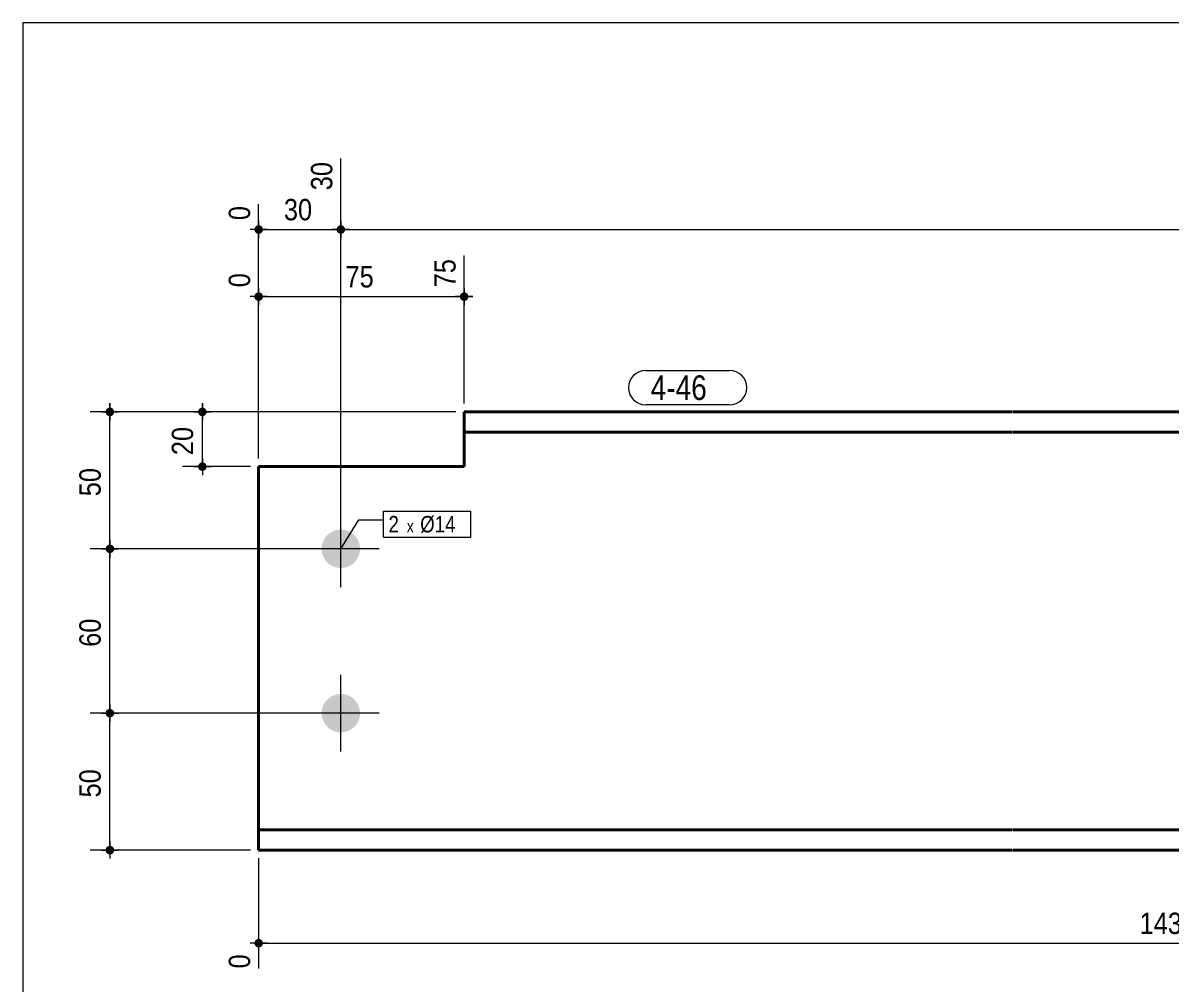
# Model space of a CAD drawing. Header units: millimetres. Extents: x 2 to 287, y 5 to 195.
# Drawn here: x 5 to 144.7, y 78 to 195 of the extents above; entities that cross this region are included whole.
import ezdxf

# ---------------------------------------------------------------- set-up
doc = ezdxf.new("R2010")
doc.units = ezdxf.units.MM
for name, color, linetype, lineweight in [('Boulon', 7, 'Continuous', 0), ('Cotation', 7, 'Continuous', 0), ('Désignation boulon', 3, 'Continuous', 0), ('Feuille dessin', 5, 'Continuous', 0), ('Piece', 2, 'Continuous', 0), ('Repère pièce', 3, 'Continuous', 0)]:
    doc.layers.add(name, color=color, linetype=linetype, lineweight=lineweight)
doc.styles.add('ARIAL', font='ARIAL.TTF')
doc.styles.add('COMIC_SANS_MS', font='COMIC.TTF')

# ---------------------------------------------------------------- blocks, each defined once
blk = doc.blocks.new('*A1')
at = {"layer": 'Boulon'}
for points in [[(46.01, 130.94), (46.01, 130.88), (46.01, 130.83), (46, 130.77), (46, 130.71), (45.99, 130.66), (45.98, 130.6), (45.97, 130.54), (45.96, 130.49), (45.94, 130.43), (45.93, 130.38), (45.91, 130.32), (45.9, 130.27), (45.88, 130.21), (45.86, 130.16), (45.84, 130.11), (45.81, 130.05), (45.79, 130), (45.76, 129.95), (45.74, 129.9), (45.71, 129.85), (45.68, 129.8), (45.65, 129.75), (45.62, 129.7), (45.59, 129.66), (45.55, 129.61), (45.52, 129.56), (45.48, 129.52), (45.45, 129.47), (45.41, 129.43), (45.37, 129.39), (45.33, 129.35), (45.29, 129.31), (45.25, 129.27), (45.2, 129.23), (45.16, 129.19), (45.12, 129.16), (45.07, 129.12), (45.02, 129.09), (44.98, 129.06), (44.93, 129.03), (44.88, 129), (44.83, 128.97), (44.78, 128.94), (44.73, 128.91), (44.68, 128.89), (44.63, 128.87), (44.57, 128.84), (44.52, 128.82), (44.47, 128.8), (44.41, 128.78), (44.36, 128.77), (44.3, 128.75), (44.25, 128.74), (44.19, 128.72), (44.14, 128.71), (44.08, 128.7), (44.02, 128.69), (43.97, 128.68), (43.91, 128.68), (43.85, 128.67), (43.79, 128.67), (43.74, 128.67), (43.68, 128.67), (43.62, 128.67), (43.57, 128.67), (43.51, 128.67), (43.45, 128.68), (43.39, 128.68), (43.34, 128.69), (43.28, 128.7), (43.22, 128.71), (43.17, 128.72), (43.11, 128.74), (43.06, 128.75), (43, 128.77), (42.95, 128.78), (42.89, 128.8), (42.84, 128.82), (42.79, 128.84), (42.73, 128.87), (42.68, 128.89), (42.63, 128.91), (42.58, 128.94), (42.53, 128.97), (42.48, 129), (42.43, 129.03), (42.38, 129.06), (42.34, 129.09), (42.29, 129.12), (42.24, 129.16), (42.2, 129.19), (42.16, 129.23), (42.11, 129.27), (42.07, 129.31), (42.03, 129.35), (41.99, 129.39), (41.95, 129.43), (41.91, 129.47), (41.88, 129.52), (41.84, 129.56), (41.81, 129.61), (41.77, 129.66), (41.74, 129.7), (41.71, 129.75), (41.68, 129.8), (41.65, 129.85), (41.62, 129.9), (41.6, 129.95), (41.57, 130), (41.55, 130.05), (41.52, 130.11), (41.5, 130.16), (41.48, 130.21), (41.46, 130.27), (41.45, 130.32), (41.43, 130.38), (41.42, 130.43), (41.4, 130.49), (41.39, 130.54), (41.38, 130.6), (41.37, 130.66), (41.36, 130.71), (41.36, 130.77), (41.35, 130.83), (41.35, 130.88), (41.35, 130.94), (41.35, 131), (41.35, 131.06), (41.35, 131.11), (41.35, 131.17), (41.36, 131.23), (41.36, 131.28), (41.37, 131.34), (41.38, 131.4), (41.39, 131.45), (41.4, 131.51), (41.42, 131.57), (41.43, 131.62), (41.45, 131.68), (41.46, 131.73), (41.48, 131.78), (41.5, 131.84), (41.52, 131.89), (41.55, 131.94), (41.57, 132), (41.6, 132.05), (41.62, 132.1), (41.65, 132.15), (41.68, 132.2), (41.71, 132.25), (41.74, 132.29), (41.77, 132.34), (41.81, 132.39), (41.84, 132.43), (41.88, 132.48), (41.91, 132.52), (41.95, 132.57), (41.99, 132.61), (42.03, 132.65), (42.07, 132.69), (42.11, 132.73), (42.16, 132.77), (42.2, 132.8), (42.24, 132.84), (42.29, 132.87), (42.34, 132.91), (42.38, 132.94), (42.43, 132.97), (42.48, 133), (42.53, 133.03), (42.58, 133.06), (42.63, 133.08), (42.68, 133.11), (42.73, 133.13), (42.79, 133.15), (42.84, 133.18), (42.89, 133.2), (42.95, 133.21), (43, 133.23), (43.06, 133.25), (43.11, 133.26), (43.17, 133.28), (43.22, 133.29), (43.28, 133.3), (43.34, 133.31), (43.39, 133.31), (43.45, 133.32), (43.51, 133.33), (43.57, 133.33), (43.62, 133.33), (43.68, 133.33), (43.74, 133.33), (43.79, 133.33), (43.85, 133.33), (43.91, 133.32), (43.97, 133.31), (44.02, 133.31), (44.08, 133.3), (44.14, 133.29), (44.19, 133.28), (44.25, 133.26), (44.3, 133.25), (44.36, 133.23), (44.41, 133.21), (44.47, 133.2), (44.52, 133.18), (44.57, 133.15), (44.63, 133.13), (44.68, 133.11), (44.73, 133.08), (44.78, 133.06), (44.83, 133.03), (44.88, 133), (44.93, 132.97), (44.98, 132.94), (45.02, 132.91), (45.07, 132.87), (45.12, 132.84), (45.16, 132.8), (45.2, 132.77), (45.25, 132.73), (45.29, 132.69), (45.33, 132.65), (45.37, 132.61), (45.41, 132.57), (45.45, 132.52), (45.48, 132.48), (45.52, 132.43), (45.55, 132.39), (45.59, 132.34), (45.62, 132.29), (45.65, 132.25), (45.68, 132.2), (45.71, 132.15), (45.74, 132.1), (45.76, 132.05), (45.79, 132), (45.81, 131.94), (45.84, 131.89), (45.86, 131.84), (45.88, 131.78), (45.9, 131.73), (45.91, 131.68), (45.93, 131.62), (45.94, 131.57), (45.96, 131.51), (45.97, 131.45), (45.98, 131.4), (45.99, 131.34), (46, 131.28), (46, 131.23), (46.01, 131.17), (46.01, 131.11), (46.01, 131.06), (46.01, 131)], [(46.01, 110.94), (46.01, 110.88), (46.01, 110.83), (46, 110.77), (46, 110.71), (45.99, 110.66), (45.98, 110.6), (45.97, 110.54), (45.96, 110.49), (45.94, 110.43), (45.93, 110.38), (45.91, 110.32), (45.9, 110.27), (45.88, 110.21), (45.86, 110.16), (45.84, 110.11), (45.81, 110.05), (45.79, 110), (45.76, 109.95), (45.74, 109.9), (45.71, 109.85), (45.68, 109.8), (45.65, 109.75), (45.62, 109.7), (45.59, 109.66), (45.55, 109.61), (45.52, 109.56), (45.48, 109.52), (45.45, 109.47), (45.41, 109.43), (45.37, 109.39), (45.33, 109.35), (45.29, 109.31), (45.25, 109.27), (45.2, 109.23), (45.16, 109.19), (45.12, 109.16), (45.07, 109.12), (45.02, 109.09), (44.98, 109.06), (44.93, 109.03), (44.88, 109), (44.83, 108.97), (44.78, 108.94), (44.73, 108.91), (44.68, 108.89), (44.63, 108.87), (44.57, 108.84), (44.52, 108.82), (44.47, 108.8), (44.41, 108.78), (44.36, 108.77), (44.3, 108.75), (44.25, 108.74), (44.19, 108.72), (44.14, 108.71), (44.08, 108.7), (44.02, 108.69), (43.97, 108.68), (43.91, 108.68), (43.85, 108.67), (43.79, 108.67), (43.74, 108.67), (43.68, 108.67), (43.62, 108.67), (43.57, 108.67), (43.51, 108.67), (43.45, 108.68), (43.39, 108.68), (43.34, 108.69), (43.28, 108.7), (43.22, 108.71), (43.17, 108.72), (43.11, 108.74), (43.06, 108.75), (43, 108.77), (42.95, 108.78), (42.89, 108.8), (42.84, 108.82), (42.79, 108.84), (42.73, 108.87), (42.68, 108.89), (42.63, 108.91), (42.58, 108.94), (42.53, 108.97), (42.48, 109), (42.43, 109.03), (42.38, 109.06), (42.34, 109.09), (42.29, 109.12), (42.24, 109.16), (42.2, 109.19), (42.16, 109.23), (42.11, 109.27), (42.07, 109.31), (42.03, 109.35), (41.99, 109.39), (41.95, 109.43), (41.91, 109.47), (41.88, 109.52), (41.84, 109.56), (41.81, 109.61), (41.77, 109.66), (41.74, 109.7), (41.71, 109.75), (41.68, 109.8), (41.65, 109.85), (41.62, 109.9), (41.6, 109.95), (41.57, 110), (41.55, 110.05), (41.52, 110.11), (41.5, 110.16), (41.48, 110.21), (41.46, 110.27), (41.45, 110.32), (41.43, 110.38), (41.42, 110.43), (41.4, 110.49), (41.39, 110.54), (41.38, 110.6), (41.37, 110.66), (41.36, 110.71), (41.36, 110.77), (41.35, 110.83), (41.35, 110.88), (41.35, 110.94), (41.35, 111), (41.35, 111.06), (41.35, 111.11), (41.35, 111.17), (41.36, 111.23), (41.36, 111.28), (41.37, 111.34), (41.38, 111.4), (41.39, 111.45), (41.4, 111.51), (41.42, 111.57), (41.43, 111.62), (41.45, 111.68), (41.46, 111.73), (41.48, 111.78), (41.5, 111.84), (41.52, 111.89), (41.55, 111.94), (41.57, 112), (41.6, 112.05), (41.62, 112.1), (41.65, 112.15), (41.68, 112.2), (41.71, 112.25), (41.74, 112.29), (41.77, 112.34), (41.81, 112.39), (41.84, 112.43), (41.88, 112.48), (41.91, 112.52), (41.95, 112.57), (41.99, 112.61), (42.03, 112.65), (42.07, 112.69), (42.11, 112.73), (42.16, 112.77), (42.2, 112.8), (42.24, 112.84), (42.29, 112.87), (42.34, 112.91), (42.38, 112.94), (42.43, 112.97), (42.48, 113), (42.53, 113.03), (42.58, 113.06), (42.63, 113.08), (42.68, 113.11), (42.73, 113.13), (42.79, 113.15), (42.84, 113.18), (42.89, 113.2), (42.95, 113.21), (43, 113.23), (43.06, 113.25), (43.11, 113.26), (43.17, 113.28), (43.22, 113.29), (43.28, 113.3), (43.34, 113.31), (43.39, 113.31), (43.45, 113.32), (43.51, 113.33), (43.57, 113.33), (43.62, 113.33), (43.68, 113.33), (43.74, 113.33), (43.79, 113.33), (43.85, 113.33), (43.91, 113.32), (43.97, 113.31), (44.02, 113.31), (44.08, 113.3), (44.14, 113.29), (44.19, 113.28), (44.25, 113.26), (44.3, 113.25), (44.36, 113.23), (44.41, 113.21), (44.47, 113.2), (44.52, 113.18), (44.57, 113.15), (44.63, 113.13), (44.68, 113.11), (44.73, 113.08), (44.78, 113.06), (44.83, 113.03), (44.88, 113), (44.93, 112.97), (44.98, 112.94), (45.02, 112.91), (45.07, 112.87), (45.12, 112.84), (45.16, 112.8), (45.2, 112.77), (45.25, 112.73), (45.29, 112.69), (45.33, 112.65), (45.37, 112.61), (45.41, 112.57), (45.45, 112.52), (45.48, 112.48), (45.52, 112.43), (45.55, 112.39), (45.59, 112.34), (45.62, 112.29), (45.65, 112.25), (45.68, 112.2), (45.71, 112.15), (45.74, 112.1), (45.76, 112.05), (45.79, 112), (45.81, 111.94), (45.84, 111.89), (45.86, 111.84), (45.88, 111.78), (45.9, 111.73), (45.91, 111.68), (45.93, 111.62), (45.94, 111.57), (45.96, 111.51), (45.97, 111.45), (45.98, 111.4), (45.99, 111.34), (46, 111.28), (46, 111.23), (46.01, 111.17), (46.01, 111.11), (46.01, 111.06), (46.01, 111)]]:
    blk.add_hatch(color=256, dxfattribs=at).paths.add_polyline_path(points, flags=17)
at = {"layer": 'Boulon', "linetype": 'Continuous', "lineweight": 0}
for p, q in [((43.68, 126.33), (43.68, 135.67)), ((48.35, 131), (39.01, 131)), ((43.68, 106.33), (43.68, 115.67)), ((48.35, 111), (39.01, 111))]:
    blk.add_line(p, q, dxfattribs=at)
blk = doc.blocks.new('*A2')
at = {"layer": 'Piece', "color": 2, "linetype": 'Continuous', "lineweight": 40}
for p, q in [((125.346667, 147.665221), (58.68, 147.665221)), ((58.68, 147.665221), (58.68, 140.998555)), ((255.78, 147.665221), (125.446667, 147.665221)), ((125.346667, 145.198555), (58.68, 145.198555)), ((255.78, 145.198555), (125.446667, 145.198555)), ((58.68, 140.998555), (33.68, 140.998555)), ((33.68, 140.998555), (33.68, 94.331888)), ((125.346667, 96.798555), (33.68, 96.798555)), ((255.78, 96.798555), (125.446667, 96.798555)), ((125.346667, 94.331888), (33.68, 94.331888)), ((255.78, 94.331888), (125.446667, 94.331888))]:
    blk.add_line(p, q, dxfattribs=at)
blk = doc.blocks.new('*A3')
at = {"layer": 'Feuille dessin', "linetype": 'Continuous', "lineweight": 0}
for p, q in [((282, 195), (5, 195)), ((5, 195), (5, 5))]:
    blk.add_line(p, q, dxfattribs=at)
blk = doc.blocks.new('*A8')
at = {"layer": 'Cotation'}
blk.add_hatch(color=256, dxfattribs=at).paths.add_polyline_path([(33.65, 82.48), (33.63, 82.48), (33.6, 82.48), (33.58, 82.49), (33.55, 82.49), (33.53, 82.5), (33.5, 82.51), (33.48, 82.52), (33.46, 82.53), (33.43, 82.54), (33.41, 82.55), (33.39, 82.57), (33.37, 82.58), (33.35, 82.6), (33.33, 82.61), (33.31, 82.63), (33.29, 82.65), (33.28, 82.67), (33.26, 82.69), (33.25, 82.71), (33.23, 82.73), (33.22, 82.75), (33.21, 82.78), (33.2, 82.8), (33.19, 82.82), (33.18, 82.85), (33.18, 82.87), (33.17, 82.9), (33.17, 82.92), (33.16, 82.95), (33.16, 82.97), (33.16, 83), (33.16, 83.02), (33.16, 83.05), (33.17, 83.07), (33.17, 83.1), (33.18, 83.12), (33.18, 83.15), (33.19, 83.17), (33.2, 83.2), (33.21, 83.22), (33.22, 83.24), (33.23, 83.27), (33.25, 83.29), (33.26, 83.31), (33.28, 83.33), (33.29, 83.35), (33.31, 83.37), (33.33, 83.38), (33.35, 83.4), (33.37, 83.42), (33.39, 83.43), (33.41, 83.44), (33.43, 83.46), (33.46, 83.47), (33.48, 83.48), (33.5, 83.49), (33.53, 83.5), (33.55, 83.5), (33.58, 83.51), (33.6, 83.51), (33.63, 83.52), (33.65, 83.52), (33.68, 83.52), (33.71, 83.52), (33.73, 83.52), (33.76, 83.51), (33.78, 83.51), (33.81, 83.5), (33.83, 83.5), (33.86, 83.49), (33.88, 83.48), (33.9, 83.47), (33.93, 83.46), (33.95, 83.44), (33.97, 83.43), (33.99, 83.42), (34.01, 83.4), (34.03, 83.38), (34.05, 83.37), (34.07, 83.35), (34.08, 83.33), (34.1, 83.31), (34.11, 83.29), (34.13, 83.27), (34.14, 83.24), (34.15, 83.22), (34.16, 83.2), (34.17, 83.17), (34.18, 83.15), (34.18, 83.12), (34.19, 83.1), (34.19, 83.07), (34.2, 83.05), (34.2, 83.02), (34.2, 83), (34.2, 82.97), (34.2, 82.95), (34.19, 82.92), (34.19, 82.9), (34.18, 82.87), (34.18, 82.85), (34.17, 82.82), (34.16, 82.8), (34.15, 82.78), (34.14, 82.75), (34.13, 82.73), (34.11, 82.71), (34.1, 82.69), (34.08, 82.67), (34.07, 82.65), (34.05, 82.63), (34.03, 82.61), (34.01, 82.6), (33.99, 82.58), (33.97, 82.57), (33.95, 82.55), (33.93, 82.54), (33.9, 82.53), (33.88, 82.52), (33.86, 82.51), (33.83, 82.5), (33.81, 82.49), (33.78, 82.49), (33.76, 82.48), (33.73, 82.48), (33.71, 82.48), (33.68, 82.48)], flags=17)
at = {"layer": 'Cotation', "linetype": 'Continuous', "lineweight": 0}
for p, q in [((33.68, 93.33), (33.68, 79.93)), ((33.68, 84.04), (33.68, 81.96)), ((34.72, 83), (32.64, 83)), ((33.68, 83), (32.64, 83)), ((33.68, 83), (255.78, 83))]:
    blk.add_line(p, q, dxfattribs=at)
at = {"layer": 'Cotation'}
blk.add_point((33.68, 83), dxfattribs=at)
at = {"layer": 'Cotation', "style": 'ARIAL', "width": 0.85}
blk.add_text('1435', height=2.6, dxfattribs=at).set_placement((140.87, 84.12))
blk.add_text('0', height=2.6, rotation=90.0002, dxfattribs=at).set_placement((32.64, 79.93))
blk = doc.blocks.new('*A9')
at = {"layer": 'Cotation'}
for points in [[(33.65, 161.17), (33.63, 161.18), (33.6, 161.18), (33.58, 161.18), (33.55, 161.19), (33.53, 161.2), (33.5, 161.2), (33.48, 161.21), (33.46, 161.22), (33.43, 161.24), (33.41, 161.25), (33.39, 161.26), (33.37, 161.28), (33.35, 161.29), (33.33, 161.31), (33.31, 161.33), (33.29, 161.34), (33.28, 161.36), (33.26, 161.38), (33.25, 161.41), (33.23, 161.43), (33.22, 161.45), (33.21, 161.47), (33.2, 161.5), (33.19, 161.52), (33.18, 161.54), (33.18, 161.57), (33.17, 161.59), (33.17, 161.62), (33.16, 161.64), (33.16, 161.67), (33.16, 161.69), (33.16, 161.72), (33.16, 161.75), (33.17, 161.77), (33.17, 161.8), (33.18, 161.82), (33.18, 161.84), (33.19, 161.87), (33.2, 161.89), (33.21, 161.92), (33.22, 161.94), (33.23, 161.96), (33.25, 161.98), (33.26, 162), (33.28, 162.02), (33.29, 162.04), (33.31, 162.06), (33.33, 162.08), (33.35, 162.1), (33.37, 162.11), (33.39, 162.13), (33.41, 162.14), (33.43, 162.15), (33.46, 162.16), (33.48, 162.17), (33.5, 162.18), (33.53, 162.19), (33.55, 162.2), (33.58, 162.2), (33.6, 162.21), (33.63, 162.21), (33.65, 162.21), (33.68, 162.21), (33.71, 162.21), (33.73, 162.21), (33.76, 162.21), (33.78, 162.2), (33.81, 162.2), (33.83, 162.19), (33.86, 162.18), (33.88, 162.17), (33.9, 162.16), (33.93, 162.15), (33.95, 162.14), (33.97, 162.13), (33.99, 162.11), (34.01, 162.1), (34.03, 162.08), (34.05, 162.06), (34.07, 162.04), (34.08, 162.02), (34.1, 162), (34.11, 161.98), (34.13, 161.96), (34.14, 161.94), (34.15, 161.92), (34.16, 161.89), (34.17, 161.87), (34.18, 161.84), (34.18, 161.82), (34.19, 161.8), (34.19, 161.77), (34.2, 161.75), (34.2, 161.72), (34.2, 161.69), (34.2, 161.67), (34.2, 161.64), (34.19, 161.62), (34.19, 161.59), (34.18, 161.57), (34.18, 161.54), (34.17, 161.52), (34.16, 161.5), (34.15, 161.47), (34.14, 161.45), (34.13, 161.43), (34.11, 161.41), (34.1, 161.38), (34.08, 161.36), (34.07, 161.34), (34.05, 161.33), (34.03, 161.31), (34.01, 161.29), (33.99, 161.28), (33.97, 161.26), (33.95, 161.25), (33.93, 161.24), (33.9, 161.22), (33.88, 161.21), (33.86, 161.2), (33.83, 161.2), (33.81, 161.19), (33.78, 161.18), (33.76, 161.18), (33.73, 161.18), (33.71, 161.17), (33.68, 161.17)], [(58.65, 161.17), (58.63, 161.18), (58.6, 161.18), (58.58, 161.18), (58.55, 161.19), (58.53, 161.2), (58.5, 161.2), (58.48, 161.21), (58.46, 161.22), (58.43, 161.24), (58.41, 161.25), (58.39, 161.26), (58.37, 161.28), (58.35, 161.29), (58.33, 161.31), (58.31, 161.33), (58.29, 161.34), (58.28, 161.36), (58.26, 161.38), (58.25, 161.41), (58.23, 161.43), (58.22, 161.45), (58.21, 161.47), (58.2, 161.5), (58.19, 161.52), (58.18, 161.54), (58.18, 161.57), (58.17, 161.59), (58.17, 161.62), (58.16, 161.64), (58.16, 161.67), (58.16, 161.69), (58.16, 161.72), (58.16, 161.75), (58.17, 161.77), (58.17, 161.8), (58.18, 161.82), (58.18, 161.84), (58.19, 161.87), (58.2, 161.89), (58.21, 161.92), (58.22, 161.94), (58.23, 161.96), (58.25, 161.98), (58.26, 162), (58.28, 162.02), (58.29, 162.04), (58.31, 162.06), (58.33, 162.08), (58.35, 162.1), (58.37, 162.11), (58.39, 162.13), (58.41, 162.14), (58.43, 162.15), (58.46, 162.16), (58.48, 162.17), (58.5, 162.18), (58.53, 162.19), (58.55, 162.2), (58.58, 162.2), (58.6, 162.21), (58.63, 162.21), (58.65, 162.21), (58.68, 162.21), (58.71, 162.21), (58.73, 162.21), (58.76, 162.21), (58.78, 162.2), (58.81, 162.2), (58.83, 162.19), (58.86, 162.18), (58.88, 162.17), (58.9, 162.16), (58.93, 162.15), (58.95, 162.14), (58.97, 162.13), (58.99, 162.11), (59.01, 162.1), (59.03, 162.08), (59.05, 162.06), (59.07, 162.04), (59.08, 162.02), (59.1, 162), (59.11, 161.98), (59.13, 161.96), (59.14, 161.94), (59.15, 161.92), (59.16, 161.89), (59.17, 161.87), (59.18, 161.84), (59.18, 161.82), (59.19, 161.8), (59.19, 161.77), (59.2, 161.75), (59.2, 161.72), (59.2, 161.69), (59.2, 161.67), (59.2, 161.64), (59.19, 161.62), (59.19, 161.59), (59.18, 161.57), (59.18, 161.54), (59.17, 161.52), (59.16, 161.5), (59.15, 161.47), (59.14, 161.45), (59.13, 161.43), (59.11, 161.41), (59.1, 161.38), (59.08, 161.36), (59.07, 161.34), (59.05, 161.33), (59.03, 161.31), (59.01, 161.29), (58.99, 161.28), (58.97, 161.26), (58.95, 161.25), (58.93, 161.24), (58.9, 161.22), (58.88, 161.21), (58.86, 161.2), (58.83, 161.2), (58.81, 161.19), (58.78, 161.18), (58.76, 161.18), (58.73, 161.18), (58.71, 161.17), (58.68, 161.17)]]:
    blk.add_hatch(color=256, dxfattribs=at).paths.add_polyline_path(points, flags=17)
at = {"layer": 'Cotation', "linetype": 'Continuous', "lineweight": 0}
for p, q in [((58.68, 148.67), (58.68, 166.69)), ((33.68, 142), (33.68, 164.76)), ((33.68, 162.73), (33.68, 160.65)), ((58.68, 162.73), (58.68, 160.65)), ((34.72, 161.69), (32.64, 161.69)), ((33.68, 161.69), (32.64, 161.69)), ((33.68, 161.69), (58.68, 161.69)), ((59.72, 161.69), (57.64, 161.69)), ((58.68, 161.69), (59.72, 161.69))]:
    blk.add_line(p, q, dxfattribs=at)
at = {"layer": 'Cotation'}
for p in [(33.68, 161.69), (58.68, 161.69)]:
    blk.add_point(p, dxfattribs=at)
at = {"layer": 'Cotation', "style": 'ARIAL', "width": 0.85}
blk.add_text('75', height=2.6, dxfattribs=at).set_placement((44.25, 162.81))
for s, p in [('75', (57.64, 162.83)), ('0', (32.64, 162.83))]:
    blk.add_text(s, height=2.6, rotation=90.0002, dxfattribs=at).set_placement(p)
blk = doc.blocks.new('*A10')
at = {"layer": 'Cotation'}
for points in [[(33.65, 169.34), (33.63, 169.34), (33.6, 169.35), (33.58, 169.35), (33.55, 169.36), (33.53, 169.36), (33.5, 169.37), (33.48, 169.38), (33.46, 169.39), (33.43, 169.4), (33.41, 169.42), (33.39, 169.43), (33.37, 169.44), (33.35, 169.46), (33.33, 169.48), (33.31, 169.49), (33.29, 169.51), (33.28, 169.53), (33.26, 169.55), (33.25, 169.57), (33.23, 169.59), (33.22, 169.62), (33.21, 169.64), (33.2, 169.66), (33.19, 169.69), (33.18, 169.71), (33.18, 169.74), (33.17, 169.76), (33.17, 169.79), (33.16, 169.81), (33.16, 169.84), (33.16, 169.86), (33.16, 169.89), (33.16, 169.91), (33.17, 169.94), (33.17, 169.96), (33.18, 169.99), (33.18, 170.01), (33.19, 170.04), (33.2, 170.06), (33.21, 170.08), (33.22, 170.11), (33.23, 170.13), (33.25, 170.15), (33.26, 170.17), (33.28, 170.19), (33.29, 170.21), (33.31, 170.23), (33.33, 170.25), (33.35, 170.26), (33.37, 170.28), (33.39, 170.29), (33.41, 170.31), (33.43, 170.32), (33.46, 170.33), (33.48, 170.34), (33.5, 170.35), (33.53, 170.36), (33.55, 170.37), (33.58, 170.37), (33.6, 170.38), (33.63, 170.38), (33.65, 170.38), (33.68, 170.38), (33.71, 170.38), (33.73, 170.38), (33.76, 170.38), (33.78, 170.37), (33.81, 170.37), (33.83, 170.36), (33.86, 170.35), (33.88, 170.34), (33.9, 170.33), (33.93, 170.32), (33.95, 170.31), (33.97, 170.29), (33.99, 170.28), (34.01, 170.26), (34.03, 170.25), (34.05, 170.23), (34.07, 170.21), (34.08, 170.19), (34.1, 170.17), (34.11, 170.15), (34.13, 170.13), (34.14, 170.11), (34.15, 170.08), (34.16, 170.06), (34.17, 170.04), (34.18, 170.01), (34.18, 169.99), (34.19, 169.96), (34.19, 169.94), (34.2, 169.91), (34.2, 169.89), (34.2, 169.86), (34.2, 169.84), (34.2, 169.81), (34.19, 169.79), (34.19, 169.76), (34.18, 169.74), (34.18, 169.71), (34.17, 169.69), (34.16, 169.66), (34.15, 169.64), (34.14, 169.62), (34.13, 169.59), (34.11, 169.57), (34.1, 169.55), (34.08, 169.53), (34.07, 169.51), (34.05, 169.49), (34.03, 169.48), (34.01, 169.46), (33.99, 169.44), (33.97, 169.43), (33.95, 169.42), (33.93, 169.4), (33.9, 169.39), (33.88, 169.38), (33.86, 169.37), (33.83, 169.36), (33.81, 169.36), (33.78, 169.35), (33.76, 169.35), (33.73, 169.34), (33.71, 169.34), (33.68, 169.34)], [(43.65, 169.34), (43.63, 169.34), (43.6, 169.35), (43.58, 169.35), (43.55, 169.36), (43.53, 169.36), (43.5, 169.37), (43.48, 169.38), (43.46, 169.39), (43.43, 169.4), (43.41, 169.42), (43.39, 169.43), (43.37, 169.44), (43.35, 169.46), (43.33, 169.48), (43.31, 169.49), (43.29, 169.51), (43.28, 169.53), (43.26, 169.55), (43.25, 169.57), (43.23, 169.59), (43.22, 169.62), (43.21, 169.64), (43.2, 169.66), (43.19, 169.69), (43.18, 169.71), (43.18, 169.74), (43.17, 169.76), (43.17, 169.79), (43.16, 169.81), (43.16, 169.84), (43.16, 169.86), (43.16, 169.89), (43.16, 169.91), (43.17, 169.94), (43.17, 169.96), (43.18, 169.99), (43.18, 170.01), (43.19, 170.04), (43.2, 170.06), (43.21, 170.08), (43.22, 170.11), (43.23, 170.13), (43.25, 170.15), (43.26, 170.17), (43.28, 170.19), (43.29, 170.21), (43.31, 170.23), (43.33, 170.25), (43.35, 170.26), (43.37, 170.28), (43.39, 170.29), (43.41, 170.31), (43.43, 170.32), (43.46, 170.33), (43.48, 170.34), (43.5, 170.35), (43.53, 170.36), (43.55, 170.37), (43.58, 170.37), (43.6, 170.38), (43.63, 170.38), (43.65, 170.38), (43.68, 170.38), (43.71, 170.38), (43.73, 170.38), (43.76, 170.38), (43.78, 170.37), (43.81, 170.37), (43.83, 170.36), (43.86, 170.35), (43.88, 170.34), (43.9, 170.33), (43.93, 170.32), (43.95, 170.31), (43.97, 170.29), (43.99, 170.28), (44.01, 170.26), (44.03, 170.25), (44.05, 170.23), (44.07, 170.21), (44.08, 170.19), (44.1, 170.17), (44.11, 170.15), (44.13, 170.13), (44.14, 170.11), (44.15, 170.08), (44.16, 170.06), (44.17, 170.04), (44.18, 170.01), (44.18, 169.99), (44.19, 169.96), (44.19, 169.94), (44.2, 169.91), (44.2, 169.89), (44.2, 169.86), (44.2, 169.84), (44.2, 169.81), (44.19, 169.79), (44.19, 169.76), (44.18, 169.74), (44.18, 169.71), (44.17, 169.69), (44.16, 169.66), (44.15, 169.64), (44.14, 169.62), (44.13, 169.59), (44.11, 169.57), (44.1, 169.55), (44.08, 169.53), (44.07, 169.51), (44.05, 169.49), (44.03, 169.48), (44.01, 169.46), (43.99, 169.44), (43.97, 169.43), (43.95, 169.42), (43.93, 169.4), (43.9, 169.39), (43.88, 169.38), (43.86, 169.37), (43.83, 169.36), (43.81, 169.36), (43.78, 169.35), (43.76, 169.35), (43.73, 169.34), (43.71, 169.34), (43.68, 169.34)]]:
    blk.add_hatch(color=256, dxfattribs=at).paths.add_polyline_path(points, flags=17)
at = {"layer": 'Cotation', "linetype": 'Continuous', "lineweight": 0}
for p, q in [((43.68, 132), (43.68, 178.5)), ((33.68, 142), (33.68, 172.93)), ((33.68, 170.9), (33.68, 168.82)), ((43.68, 170.9), (43.68, 168.82)), ((34.72, 169.86), (32.64, 169.86)), ((33.68, 169.86), (32.64, 169.86)), ((33.68, 169.86), (43.68, 169.86)), ((44.72, 169.86), (42.64, 169.86)), ((43.68, 169.86), (44.72, 169.86))]:
    blk.add_line(p, q, dxfattribs=at)
at = {"layer": 'Cotation'}
for p in [(33.68, 169.86), (43.68, 169.86)]:
    blk.add_point(p, dxfattribs=at)
at = {"layer": 'Cotation', "style": 'ARIAL', "width": 0.85}
for s, p in [('30', (42.64, 174.64)), ('0', (32.64, 171))]:
    blk.add_text(s, height=2.6, rotation=90.0002, dxfattribs=at).set_placement(p)
blk.add_text('30', height=2.6, dxfattribs=at).set_placement((36.75, 170.98))
blk = doc.blocks.new('*A11')
at = {"layer": 'Cotation'}
blk.add_hatch(color=256, dxfattribs=at).paths.add_polyline_path([(43.65, 169.34), (43.63, 169.34), (43.6, 169.35), (43.58, 169.35), (43.55, 169.36), (43.53, 169.36), (43.5, 169.37), (43.48, 169.38), (43.46, 169.39), (43.43, 169.4), (43.41, 169.42), (43.39, 169.43), (43.37, 169.44), (43.35, 169.46), (43.33, 169.48), (43.31, 169.49), (43.29, 169.51), (43.28, 169.53), (43.26, 169.55), (43.25, 169.57), (43.23, 169.59), (43.22, 169.62), (43.21, 169.64), (43.2, 169.66), (43.19, 169.69), (43.18, 169.71), (43.18, 169.74), (43.17, 169.76), (43.17, 169.79), (43.16, 169.81), (43.16, 169.84), (43.16, 169.86), (43.16, 169.89), (43.16, 169.91), (43.17, 169.94), (43.17, 169.96), (43.18, 169.99), (43.18, 170.01), (43.19, 170.04), (43.2, 170.06), (43.21, 170.08), (43.22, 170.11), (43.23, 170.13), (43.25, 170.15), (43.26, 170.17), (43.28, 170.19), (43.29, 170.21), (43.31, 170.23), (43.33, 170.25), (43.35, 170.26), (43.37, 170.28), (43.39, 170.29), (43.41, 170.31), (43.43, 170.32), (43.46, 170.33), (43.48, 170.34), (43.5, 170.35), (43.53, 170.36), (43.55, 170.37), (43.58, 170.37), (43.6, 170.38), (43.63, 170.38), (43.65, 170.38), (43.68, 170.38), (43.71, 170.38), (43.73, 170.38), (43.76, 170.38), (43.78, 170.37), (43.81, 170.37), (43.83, 170.36), (43.86, 170.35), (43.88, 170.34), (43.9, 170.33), (43.93, 170.32), (43.95, 170.31), (43.97, 170.29), (43.99, 170.28), (44.01, 170.26), (44.03, 170.25), (44.05, 170.23), (44.07, 170.21), (44.08, 170.19), (44.1, 170.17), (44.11, 170.15), (44.13, 170.13), (44.14, 170.11), (44.15, 170.08), (44.16, 170.06), (44.17, 170.04), (44.18, 170.01), (44.18, 169.99), (44.19, 169.96), (44.19, 169.94), (44.2, 169.91), (44.2, 169.89), (44.2, 169.86), (44.2, 169.84), (44.2, 169.81), (44.19, 169.79), (44.19, 169.76), (44.18, 169.74), (44.18, 169.71), (44.17, 169.69), (44.16, 169.66), (44.15, 169.64), (44.14, 169.62), (44.13, 169.59), (44.11, 169.57), (44.1, 169.55), (44.08, 169.53), (44.07, 169.51), (44.05, 169.49), (44.03, 169.48), (44.01, 169.46), (43.99, 169.44), (43.97, 169.43), (43.95, 169.42), (43.93, 169.4), (43.9, 169.39), (43.88, 169.38), (43.86, 169.37), (43.83, 169.36), (43.81, 169.36), (43.78, 169.35), (43.76, 169.35), (43.73, 169.34), (43.71, 169.34), (43.68, 169.34)], flags=17)
at = {"layer": 'Cotation', "linetype": 'Continuous', "lineweight": 0}
for p, q in [((43.68, 132), (43.68, 178.5)), ((43.68, 170.9), (43.68, 168.82)), ((44.72, 169.86), (42.64, 169.86)), ((43.68, 169.86), (42.64, 169.86)), ((43.68, 169.86), (255.78, 169.86))]:
    blk.add_line(p, q, dxfattribs=at)
at = {"layer": 'Cotation'}
blk.add_point((43.68, 169.86), dxfattribs=at)
blk = doc.blocks.new('*A12')
at = {"layer": 'Cotation'}
for points in [[(26.8, 147.15), (26.78, 147.15), (26.75, 147.15), (26.73, 147.16), (26.7, 147.16), (26.68, 147.17), (26.65, 147.18), (26.63, 147.18), (26.61, 147.2), (26.58, 147.21), (26.56, 147.22), (26.54, 147.23), (26.52, 147.25), (26.5, 147.26), (26.48, 147.28), (26.46, 147.3), (26.44, 147.32), (26.43, 147.34), (26.41, 147.36), (26.4, 147.38), (26.38, 147.4), (26.37, 147.42), (26.36, 147.44), (26.35, 147.47), (26.34, 147.49), (26.33, 147.51), (26.32, 147.54), (26.32, 147.56), (26.31, 147.59), (26.31, 147.61), (26.31, 147.64), (26.31, 147.67), (26.31, 147.69), (26.31, 147.72), (26.31, 147.74), (26.32, 147.77), (26.32, 147.79), (26.33, 147.82), (26.34, 147.84), (26.35, 147.86), (26.36, 147.89), (26.37, 147.91), (26.38, 147.93), (26.4, 147.95), (26.41, 147.97), (26.43, 148), (26.44, 148.01), (26.46, 148.03), (26.48, 148.05), (26.5, 148.07), (26.52, 148.08), (26.54, 148.1), (26.56, 148.11), (26.58, 148.12), (26.61, 148.14), (26.63, 148.15), (26.65, 148.15), (26.68, 148.16), (26.7, 148.17), (26.73, 148.18), (26.75, 148.18), (26.78, 148.18), (26.8, 148.18), (26.83, 148.19), (26.85, 148.18), (26.88, 148.18), (26.9, 148.18), (26.93, 148.18), (26.95, 148.17), (26.98, 148.16), (27, 148.15), (27.03, 148.15), (27.05, 148.14), (27.07, 148.12), (27.1, 148.11), (27.12, 148.1), (27.14, 148.08), (27.16, 148.07), (27.18, 148.05), (27.2, 148.03), (27.21, 148.01), (27.23, 148), (27.25, 147.97), (27.26, 147.95), (27.27, 147.93), (27.29, 147.91), (27.3, 147.89), (27.31, 147.86), (27.32, 147.84), (27.33, 147.82), (27.33, 147.79), (27.34, 147.77), (27.34, 147.74), (27.35, 147.72), (27.35, 147.69), (27.35, 147.67), (27.35, 147.64), (27.35, 147.61), (27.34, 147.59), (27.34, 147.56), (27.33, 147.54), (27.33, 147.51), (27.32, 147.49), (27.31, 147.47), (27.3, 147.44), (27.29, 147.42), (27.27, 147.4), (27.26, 147.38), (27.25, 147.36), (27.23, 147.34), (27.21, 147.32), (27.2, 147.3), (27.18, 147.28), (27.16, 147.26), (27.14, 147.25), (27.12, 147.23), (27.1, 147.22), (27.07, 147.21), (27.05, 147.2), (27.03, 147.18), (27, 147.18), (26.98, 147.17), (26.95, 147.16), (26.93, 147.16), (26.9, 147.15), (26.88, 147.15), (26.85, 147.15), (26.83, 147.15)], [(26.8, 140.48), (26.78, 140.48), (26.75, 140.48), (26.73, 140.49), (26.7, 140.49), (26.68, 140.5), (26.65, 140.51), (26.63, 140.52), (26.61, 140.53), (26.58, 140.54), (26.56, 140.55), (26.54, 140.57), (26.52, 140.58), (26.5, 140.6), (26.48, 140.61), (26.46, 140.63), (26.44, 140.65), (26.43, 140.67), (26.41, 140.69), (26.4, 140.71), (26.38, 140.73), (26.37, 140.75), (26.36, 140.78), (26.35, 140.8), (26.34, 140.82), (26.33, 140.85), (26.32, 140.87), (26.32, 140.9), (26.31, 140.92), (26.31, 140.95), (26.31, 140.97), (26.31, 141), (26.31, 141.02), (26.31, 141.05), (26.31, 141.07), (26.32, 141.1), (26.32, 141.12), (26.33, 141.15), (26.34, 141.17), (26.35, 141.2), (26.36, 141.22), (26.37, 141.24), (26.38, 141.27), (26.4, 141.29), (26.41, 141.31), (26.43, 141.33), (26.44, 141.35), (26.46, 141.37), (26.48, 141.38), (26.5, 141.4), (26.52, 141.42), (26.54, 141.43), (26.56, 141.44), (26.58, 141.46), (26.61, 141.47), (26.63, 141.48), (26.65, 141.49), (26.68, 141.5), (26.7, 141.5), (26.73, 141.51), (26.75, 141.51), (26.78, 141.52), (26.8, 141.52), (26.83, 141.52), (26.85, 141.52), (26.88, 141.52), (26.9, 141.51), (26.93, 141.51), (26.95, 141.5), (26.98, 141.5), (27, 141.49), (27.03, 141.48), (27.05, 141.47), (27.07, 141.46), (27.1, 141.44), (27.12, 141.43), (27.14, 141.42), (27.16, 141.4), (27.18, 141.38), (27.2, 141.37), (27.21, 141.35), (27.23, 141.33), (27.25, 141.31), (27.26, 141.29), (27.27, 141.27), (27.29, 141.24), (27.3, 141.22), (27.31, 141.2), (27.32, 141.17), (27.33, 141.15), (27.33, 141.12), (27.34, 141.1), (27.34, 141.07), (27.35, 141.05), (27.35, 141.02), (27.35, 141), (27.35, 140.97), (27.35, 140.95), (27.34, 140.92), (27.34, 140.9), (27.33, 140.87), (27.33, 140.85), (27.32, 140.82), (27.31, 140.8), (27.3, 140.78), (27.29, 140.75), (27.27, 140.73), (27.26, 140.71), (27.25, 140.69), (27.23, 140.67), (27.21, 140.65), (27.2, 140.63), (27.18, 140.61), (27.16, 140.6), (27.14, 140.58), (27.12, 140.57), (27.1, 140.55), (27.07, 140.54), (27.05, 140.53), (27.03, 140.52), (27, 140.51), (26.98, 140.5), (26.95, 140.49), (26.93, 140.49), (26.9, 140.48), (26.88, 140.48), (26.85, 140.48), (26.83, 140.48)]]:
    blk.add_hatch(color=256, dxfattribs=at).paths.add_polyline_path(points, flags=17)
at = {"layer": 'Cotation', "linetype": 'Continuous', "lineweight": 0}
for p, q in [((26.83, 148.71), (26.83, 146.63)), ((26.83, 147.67), (26.83, 148.71)), ((57.68, 147.67), (24.41, 147.67)), ((25.79, 147.67), (27.87, 147.67)), ((26.83, 141), (26.83, 147.67)), ((26.83, 142.04), (26.83, 139.96)), ((32.68, 141), (24.41, 141)), ((25.79, 141), (27.87, 141)), ((26.83, 141), (26.83, 139.96))]:
    blk.add_line(p, q, dxfattribs=at)
at = {"layer": 'Cotation'}
for p in [(26.83, 147.67), (26.83, 141)]:
    blk.add_point(p, dxfattribs=at)
at = {"layer": 'Cotation', "style": 'ARIAL', "width": 0.85}
blk.add_text('20', height=2.6, rotation=90.0002, dxfattribs=at).set_placement((25.71, 142.4))
blk = doc.blocks.new('*A13')
at = {"layer": 'Cotation'}
for points in [[(15.55, 110.48), (15.52, 110.48), (15.5, 110.48), (15.47, 110.49), (15.45, 110.49), (15.42, 110.5), (15.4, 110.51), (15.38, 110.52), (15.35, 110.53), (15.33, 110.54), (15.31, 110.55), (15.29, 110.57), (15.27, 110.58), (15.25, 110.6), (15.23, 110.61), (15.21, 110.63), (15.19, 110.65), (15.17, 110.67), (15.16, 110.69), (15.14, 110.71), (15.13, 110.73), (15.12, 110.75), (15.11, 110.78), (15.1, 110.8), (15.09, 110.82), (15.08, 110.85), (15.07, 110.87), (15.07, 110.9), (15.06, 110.92), (15.06, 110.95), (15.06, 110.97), (15.06, 111), (15.06, 111.02), (15.06, 111.05), (15.06, 111.07), (15.07, 111.1), (15.07, 111.12), (15.08, 111.15), (15.09, 111.17), (15.1, 111.2), (15.11, 111.22), (15.12, 111.24), (15.13, 111.27), (15.14, 111.29), (15.16, 111.31), (15.17, 111.33), (15.19, 111.35), (15.21, 111.37), (15.23, 111.38), (15.25, 111.4), (15.27, 111.42), (15.29, 111.43), (15.31, 111.44), (15.33, 111.46), (15.35, 111.47), (15.38, 111.48), (15.4, 111.49), (15.42, 111.5), (15.45, 111.5), (15.47, 111.51), (15.5, 111.51), (15.52, 111.52), (15.55, 111.52), (15.58, 111.52), (15.6, 111.52), (15.63, 111.52), (15.65, 111.51), (15.68, 111.51), (15.7, 111.5), (15.73, 111.5), (15.75, 111.49), (15.77, 111.48), (15.8, 111.47), (15.82, 111.46), (15.84, 111.44), (15.86, 111.43), (15.89, 111.42), (15.91, 111.4), (15.93, 111.38), (15.94, 111.37), (15.96, 111.35), (15.98, 111.33), (15.99, 111.31), (16.01, 111.29), (16.02, 111.27), (16.03, 111.24), (16.05, 111.22), (16.06, 111.2), (16.07, 111.17), (16.07, 111.15), (16.08, 111.12), (16.09, 111.1), (16.09, 111.07), (16.09, 111.05), (16.1, 111.02), (16.1, 111), (16.1, 110.97), (16.09, 110.95), (16.09, 110.92), (16.09, 110.9), (16.08, 110.87), (16.07, 110.85), (16.07, 110.82), (16.06, 110.8), (16.05, 110.78), (16.03, 110.75), (16.02, 110.73), (16.01, 110.71), (15.99, 110.69), (15.98, 110.67), (15.96, 110.65), (15.94, 110.63), (15.93, 110.61), (15.91, 110.6), (15.89, 110.58), (15.86, 110.57), (15.84, 110.55), (15.82, 110.54), (15.8, 110.53), (15.77, 110.52), (15.75, 110.51), (15.73, 110.5), (15.7, 110.49), (15.68, 110.49), (15.65, 110.48), (15.63, 110.48), (15.6, 110.48), (15.58, 110.48)], [(15.55, 93.81), (15.52, 93.81), (15.5, 93.82), (15.47, 93.82), (15.45, 93.83), (15.42, 93.83), (15.4, 93.84), (15.38, 93.85), (15.35, 93.86), (15.33, 93.87), (15.31, 93.89), (15.29, 93.9), (15.27, 93.91), (15.25, 93.93), (15.23, 93.95), (15.21, 93.96), (15.19, 93.98), (15.17, 94), (15.16, 94.02), (15.14, 94.04), (15.13, 94.06), (15.12, 94.09), (15.11, 94.11), (15.1, 94.13), (15.09, 94.16), (15.08, 94.18), (15.07, 94.21), (15.07, 94.23), (15.06, 94.26), (15.06, 94.28), (15.06, 94.31), (15.06, 94.33), (15.06, 94.36), (15.06, 94.38), (15.06, 94.41), (15.07, 94.43), (15.07, 94.46), (15.08, 94.48), (15.09, 94.51), (15.1, 94.53), (15.11, 94.55), (15.12, 94.58), (15.13, 94.6), (15.14, 94.62), (15.16, 94.64), (15.17, 94.66), (15.19, 94.68), (15.21, 94.7), (15.23, 94.72), (15.25, 94.73), (15.27, 94.75), (15.29, 94.76), (15.31, 94.78), (15.33, 94.79), (15.35, 94.8), (15.38, 94.81), (15.4, 94.82), (15.42, 94.83), (15.45, 94.84), (15.47, 94.84), (15.5, 94.85), (15.52, 94.85), (15.55, 94.85), (15.58, 94.85), (15.6, 94.85), (15.63, 94.85), (15.65, 94.85), (15.68, 94.84), (15.7, 94.84), (15.73, 94.83), (15.75, 94.82), (15.77, 94.81), (15.8, 94.8), (15.82, 94.79), (15.84, 94.78), (15.86, 94.76), (15.89, 94.75), (15.91, 94.73), (15.93, 94.72), (15.94, 94.7), (15.96, 94.68), (15.98, 94.66), (15.99, 94.64), (16.01, 94.62), (16.02, 94.6), (16.03, 94.58), (16.05, 94.55), (16.06, 94.53), (16.07, 94.51), (16.07, 94.48), (16.08, 94.46), (16.09, 94.43), (16.09, 94.41), (16.09, 94.38), (16.1, 94.36), (16.1, 94.33), (16.1, 94.31), (16.09, 94.28), (16.09, 94.26), (16.09, 94.23), (16.08, 94.21), (16.07, 94.18), (16.07, 94.16), (16.06, 94.13), (16.05, 94.11), (16.03, 94.09), (16.02, 94.06), (16.01, 94.04), (15.99, 94.02), (15.98, 94), (15.96, 93.98), (15.94, 93.96), (15.93, 93.95), (15.91, 93.93), (15.89, 93.91), (15.86, 93.9), (15.84, 93.89), (15.82, 93.87), (15.8, 93.86), (15.77, 93.85), (15.75, 93.84), (15.73, 93.83), (15.7, 93.83), (15.68, 93.82), (15.65, 93.82), (15.63, 93.81), (15.6, 93.81), (15.58, 93.81)]]:
    blk.add_hatch(color=256, dxfattribs=at).paths.add_polyline_path(points, flags=17)
at = {"layer": 'Cotation', "linetype": 'Continuous', "lineweight": 0}
for p, q in [((15.58, 112.04), (15.58, 109.96)), ((15.58, 111), (15.58, 112.04)), ((42.68, 111), (13.16, 111)), ((14.54, 111), (16.62, 111)), ((15.58, 94.33), (15.58, 111)), ((15.58, 95.37), (15.58, 93.29)), ((32.68, 94.33), (13.16, 94.33)), ((14.54, 94.33), (16.62, 94.33)), ((15.58, 94.33), (15.58, 93.29))]:
    blk.add_line(p, q, dxfattribs=at)
at = {"layer": 'Cotation'}
for p in [(15.58, 111), (15.58, 94.33)]:
    blk.add_point(p, dxfattribs=at)
at = {"layer": 'Cotation', "style": 'ARIAL', "width": 0.85}
blk.add_text('50', height=2.6, rotation=90.0002, dxfattribs=at).set_placement((14.46, 100.74))
blk = doc.blocks.new('*A14')
at = {"layer": 'Cotation'}
for points in [[(15.55, 130.48), (15.52, 130.48), (15.5, 130.48), (15.47, 130.49), (15.45, 130.49), (15.42, 130.5), (15.4, 130.51), (15.38, 130.52), (15.35, 130.53), (15.33, 130.54), (15.31, 130.55), (15.29, 130.57), (15.27, 130.58), (15.25, 130.6), (15.23, 130.61), (15.21, 130.63), (15.19, 130.65), (15.17, 130.67), (15.16, 130.69), (15.14, 130.71), (15.13, 130.73), (15.12, 130.75), (15.11, 130.78), (15.1, 130.8), (15.09, 130.82), (15.08, 130.85), (15.07, 130.87), (15.07, 130.9), (15.06, 130.92), (15.06, 130.95), (15.06, 130.97), (15.06, 131), (15.06, 131.02), (15.06, 131.05), (15.06, 131.07), (15.07, 131.1), (15.07, 131.12), (15.08, 131.15), (15.09, 131.17), (15.1, 131.2), (15.11, 131.22), (15.12, 131.24), (15.13, 131.27), (15.14, 131.29), (15.16, 131.31), (15.17, 131.33), (15.19, 131.35), (15.21, 131.37), (15.23, 131.38), (15.25, 131.4), (15.27, 131.42), (15.29, 131.43), (15.31, 131.44), (15.33, 131.46), (15.35, 131.47), (15.38, 131.48), (15.4, 131.49), (15.42, 131.5), (15.45, 131.5), (15.47, 131.51), (15.5, 131.51), (15.52, 131.52), (15.55, 131.52), (15.58, 131.52), (15.6, 131.52), (15.63, 131.52), (15.65, 131.51), (15.68, 131.51), (15.7, 131.5), (15.73, 131.5), (15.75, 131.49), (15.77, 131.48), (15.8, 131.47), (15.82, 131.46), (15.84, 131.44), (15.86, 131.43), (15.89, 131.42), (15.91, 131.4), (15.93, 131.38), (15.94, 131.37), (15.96, 131.35), (15.98, 131.33), (15.99, 131.31), (16.01, 131.29), (16.02, 131.27), (16.03, 131.24), (16.05, 131.22), (16.06, 131.2), (16.07, 131.17), (16.07, 131.15), (16.08, 131.12), (16.09, 131.1), (16.09, 131.07), (16.09, 131.05), (16.1, 131.02), (16.1, 131), (16.1, 130.97), (16.09, 130.95), (16.09, 130.92), (16.09, 130.9), (16.08, 130.87), (16.07, 130.85), (16.07, 130.82), (16.06, 130.8), (16.05, 130.78), (16.03, 130.75), (16.02, 130.73), (16.01, 130.71), (15.99, 130.69), (15.98, 130.67), (15.96, 130.65), (15.94, 130.63), (15.93, 130.61), (15.91, 130.6), (15.89, 130.58), (15.86, 130.57), (15.84, 130.55), (15.82, 130.54), (15.8, 130.53), (15.77, 130.52), (15.75, 130.51), (15.73, 130.5), (15.7, 130.49), (15.68, 130.49), (15.65, 130.48), (15.63, 130.48), (15.6, 130.48), (15.58, 130.48)], [(15.55, 110.48), (15.52, 110.48), (15.5, 110.48), (15.47, 110.49), (15.45, 110.49), (15.42, 110.5), (15.4, 110.51), (15.38, 110.52), (15.35, 110.53), (15.33, 110.54), (15.31, 110.55), (15.29, 110.57), (15.27, 110.58), (15.25, 110.6), (15.23, 110.61), (15.21, 110.63), (15.19, 110.65), (15.17, 110.67), (15.16, 110.69), (15.14, 110.71), (15.13, 110.73), (15.12, 110.75), (15.11, 110.78), (15.1, 110.8), (15.09, 110.82), (15.08, 110.85), (15.07, 110.87), (15.07, 110.9), (15.06, 110.92), (15.06, 110.95), (15.06, 110.97), (15.06, 111), (15.06, 111.02), (15.06, 111.05), (15.06, 111.07), (15.07, 111.1), (15.07, 111.12), (15.08, 111.15), (15.09, 111.17), (15.1, 111.2), (15.11, 111.22), (15.12, 111.24), (15.13, 111.27), (15.14, 111.29), (15.16, 111.31), (15.17, 111.33), (15.19, 111.35), (15.21, 111.37), (15.23, 111.38), (15.25, 111.4), (15.27, 111.42), (15.29, 111.43), (15.31, 111.44), (15.33, 111.46), (15.35, 111.47), (15.38, 111.48), (15.4, 111.49), (15.42, 111.5), (15.45, 111.5), (15.47, 111.51), (15.5, 111.51), (15.52, 111.52), (15.55, 111.52), (15.58, 111.52), (15.6, 111.52), (15.63, 111.52), (15.65, 111.51), (15.68, 111.51), (15.7, 111.5), (15.73, 111.5), (15.75, 111.49), (15.77, 111.48), (15.8, 111.47), (15.82, 111.46), (15.84, 111.44), (15.86, 111.43), (15.89, 111.42), (15.91, 111.4), (15.93, 111.38), (15.94, 111.37), (15.96, 111.35), (15.98, 111.33), (15.99, 111.31), (16.01, 111.29), (16.02, 111.27), (16.03, 111.24), (16.05, 111.22), (16.06, 111.2), (16.07, 111.17), (16.07, 111.15), (16.08, 111.12), (16.09, 111.1), (16.09, 111.07), (16.09, 111.05), (16.1, 111.02), (16.1, 111), (16.1, 110.97), (16.09, 110.95), (16.09, 110.92), (16.09, 110.9), (16.08, 110.87), (16.07, 110.85), (16.07, 110.82), (16.06, 110.8), (16.05, 110.78), (16.03, 110.75), (16.02, 110.73), (16.01, 110.71), (15.99, 110.69), (15.98, 110.67), (15.96, 110.65), (15.94, 110.63), (15.93, 110.61), (15.91, 110.6), (15.89, 110.58), (15.86, 110.57), (15.84, 110.55), (15.82, 110.54), (15.8, 110.53), (15.77, 110.52), (15.75, 110.51), (15.73, 110.5), (15.7, 110.49), (15.68, 110.49), (15.65, 110.48), (15.63, 110.48), (15.6, 110.48), (15.58, 110.48)]]:
    blk.add_hatch(color=256, dxfattribs=at).paths.add_polyline_path(points, flags=17)
at = {"layer": 'Cotation', "linetype": 'Continuous', "lineweight": 0}
for p, q in [((15.58, 132.04), (15.58, 129.96)), ((15.58, 131), (15.58, 132.04)), ((42.68, 131), (13.16, 131)), ((14.54, 131), (16.62, 131)), ((15.58, 111), (15.58, 131)), ((15.58, 112.04), (15.58, 109.96)), ((42.68, 111), (13.16, 111)), ((14.54, 111), (16.62, 111)), ((15.58, 111), (15.58, 109.96))]:
    blk.add_line(p, q, dxfattribs=at)
at = {"layer": 'Cotation'}
for p in [(15.58, 131), (15.58, 111)]:
    blk.add_point(p, dxfattribs=at)
at = {"layer": 'Cotation', "style": 'ARIAL', "width": 0.85}
blk.add_text('60', height=2.6, rotation=90.0002, dxfattribs=at).set_placement((14.46, 119.07))
blk = doc.blocks.new('*A15')
at = {"layer": 'Cotation'}
for points in [[(15.55, 147.15), (15.52, 147.15), (15.5, 147.15), (15.47, 147.16), (15.45, 147.16), (15.42, 147.17), (15.4, 147.18), (15.38, 147.18), (15.35, 147.2), (15.33, 147.21), (15.31, 147.22), (15.29, 147.23), (15.27, 147.25), (15.25, 147.26), (15.23, 147.28), (15.21, 147.3), (15.19, 147.32), (15.17, 147.34), (15.16, 147.36), (15.14, 147.38), (15.13, 147.4), (15.12, 147.42), (15.11, 147.44), (15.1, 147.47), (15.09, 147.49), (15.08, 147.51), (15.07, 147.54), (15.07, 147.56), (15.06, 147.59), (15.06, 147.61), (15.06, 147.64), (15.06, 147.67), (15.06, 147.69), (15.06, 147.72), (15.06, 147.74), (15.07, 147.77), (15.07, 147.79), (15.08, 147.82), (15.09, 147.84), (15.1, 147.86), (15.11, 147.89), (15.12, 147.91), (15.13, 147.93), (15.14, 147.95), (15.16, 147.97), (15.17, 148), (15.19, 148.01), (15.21, 148.03), (15.23, 148.05), (15.25, 148.07), (15.27, 148.08), (15.29, 148.1), (15.31, 148.11), (15.33, 148.12), (15.35, 148.14), (15.38, 148.15), (15.4, 148.15), (15.42, 148.16), (15.45, 148.17), (15.47, 148.18), (15.5, 148.18), (15.52, 148.18), (15.55, 148.18), (15.58, 148.19), (15.6, 148.18), (15.63, 148.18), (15.65, 148.18), (15.68, 148.18), (15.7, 148.17), (15.73, 148.16), (15.75, 148.15), (15.77, 148.15), (15.8, 148.14), (15.82, 148.12), (15.84, 148.11), (15.86, 148.1), (15.89, 148.08), (15.91, 148.07), (15.93, 148.05), (15.94, 148.03), (15.96, 148.01), (15.98, 148), (15.99, 147.97), (16.01, 147.95), (16.02, 147.93), (16.03, 147.91), (16.05, 147.89), (16.06, 147.86), (16.07, 147.84), (16.07, 147.82), (16.08, 147.79), (16.09, 147.77), (16.09, 147.74), (16.09, 147.72), (16.1, 147.69), (16.1, 147.67), (16.1, 147.64), (16.09, 147.61), (16.09, 147.59), (16.09, 147.56), (16.08, 147.54), (16.07, 147.51), (16.07, 147.49), (16.06, 147.47), (16.05, 147.44), (16.03, 147.42), (16.02, 147.4), (16.01, 147.38), (15.99, 147.36), (15.98, 147.34), (15.96, 147.32), (15.94, 147.3), (15.93, 147.28), (15.91, 147.26), (15.89, 147.25), (15.86, 147.23), (15.84, 147.22), (15.82, 147.21), (15.8, 147.2), (15.77, 147.18), (15.75, 147.18), (15.73, 147.17), (15.7, 147.16), (15.68, 147.16), (15.65, 147.15), (15.63, 147.15), (15.6, 147.15), (15.58, 147.15)], [(15.55, 130.48), (15.52, 130.48), (15.5, 130.48), (15.47, 130.49), (15.45, 130.49), (15.42, 130.5), (15.4, 130.51), (15.38, 130.52), (15.35, 130.53), (15.33, 130.54), (15.31, 130.55), (15.29, 130.57), (15.27, 130.58), (15.25, 130.6), (15.23, 130.61), (15.21, 130.63), (15.19, 130.65), (15.17, 130.67), (15.16, 130.69), (15.14, 130.71), (15.13, 130.73), (15.12, 130.75), (15.11, 130.78), (15.1, 130.8), (15.09, 130.82), (15.08, 130.85), (15.07, 130.87), (15.07, 130.9), (15.06, 130.92), (15.06, 130.95), (15.06, 130.97), (15.06, 131), (15.06, 131.02), (15.06, 131.05), (15.06, 131.07), (15.07, 131.1), (15.07, 131.12), (15.08, 131.15), (15.09, 131.17), (15.1, 131.2), (15.11, 131.22), (15.12, 131.24), (15.13, 131.27), (15.14, 131.29), (15.16, 131.31), (15.17, 131.33), (15.19, 131.35), (15.21, 131.37), (15.23, 131.38), (15.25, 131.4), (15.27, 131.42), (15.29, 131.43), (15.31, 131.44), (15.33, 131.46), (15.35, 131.47), (15.38, 131.48), (15.4, 131.49), (15.42, 131.5), (15.45, 131.5), (15.47, 131.51), (15.5, 131.51), (15.52, 131.52), (15.55, 131.52), (15.58, 131.52), (15.6, 131.52), (15.63, 131.52), (15.65, 131.51), (15.68, 131.51), (15.7, 131.5), (15.73, 131.5), (15.75, 131.49), (15.77, 131.48), (15.8, 131.47), (15.82, 131.46), (15.84, 131.44), (15.86, 131.43), (15.89, 131.42), (15.91, 131.4), (15.93, 131.38), (15.94, 131.37), (15.96, 131.35), (15.98, 131.33), (15.99, 131.31), (16.01, 131.29), (16.02, 131.27), (16.03, 131.24), (16.05, 131.22), (16.06, 131.2), (16.07, 131.17), (16.07, 131.15), (16.08, 131.12), (16.09, 131.1), (16.09, 131.07), (16.09, 131.05), (16.1, 131.02), (16.1, 131), (16.1, 130.97), (16.09, 130.95), (16.09, 130.92), (16.09, 130.9), (16.08, 130.87), (16.07, 130.85), (16.07, 130.82), (16.06, 130.8), (16.05, 130.78), (16.03, 130.75), (16.02, 130.73), (16.01, 130.71), (15.99, 130.69), (15.98, 130.67), (15.96, 130.65), (15.94, 130.63), (15.93, 130.61), (15.91, 130.6), (15.89, 130.58), (15.86, 130.57), (15.84, 130.55), (15.82, 130.54), (15.8, 130.53), (15.77, 130.52), (15.75, 130.51), (15.73, 130.5), (15.7, 130.49), (15.68, 130.49), (15.65, 130.48), (15.63, 130.48), (15.6, 130.48), (15.58, 130.48)]]:
    blk.add_hatch(color=256, dxfattribs=at).paths.add_polyline_path(points, flags=17)
at = {"layer": 'Cotation', "linetype": 'Continuous', "lineweight": 0}
for p, q in [((15.58, 148.71), (15.58, 146.63)), ((15.58, 147.67), (15.58, 148.71)), ((57.68, 147.67), (13.16, 147.67)), ((14.54, 147.67), (16.62, 147.67)), ((15.58, 131), (15.58, 147.67)), ((15.58, 132.04), (15.58, 129.96)), ((42.68, 131), (13.16, 131)), ((14.54, 131), (16.62, 131)), ((15.58, 131), (15.58, 129.96))]:
    blk.add_line(p, q, dxfattribs=at)
at = {"layer": 'Cotation'}
for p in [(15.58, 147.67), (15.58, 131)]:
    blk.add_point(p, dxfattribs=at)
at = {"layer": 'Cotation', "style": 'ARIAL', "width": 0.85}
blk.add_text('50', height=2.6, rotation=90.0002, dxfattribs=at).set_placement((14.46, 137.4))
blk = doc.blocks.new('*A16')
at = {"layer": 'Désignation boulon', "linetype": 'Continuous', "lineweight": 0}
for p, q in [((48.876, 135.598555), (59.491625, 135.598555)), ((48.876, 132.398555), (48.876, 135.598555)), ((59.491625, 132.398555), (59.491625, 135.598555)), ((43.68, 130.998555), (45.876, 134.531888)), ((45.876, 134.531888), (48.876, 134.531888)), ((48.876, 132.398555), (59.491625, 132.398555))]:
    blk.add_line(p, q, dxfattribs=at)
at = {"layer": 'Désignation boulon', "style": 'COMIC_SANS_MS', "width": 0.85}
for s, height, p in [('2', 2, (49.476, 132.998555)), ('x', 1.5, (51.703929, 132.998555)), ('Ø14', 2, (53.334594, 132.998555))]:
    blk.add_text(s, height=height, dxfattribs=at).set_placement(p)
blk = doc.blocks.new('*A17')
at = {"layer": 'Repère pièce', "linetype": 'Continuous', "lineweight": 0}
for p, q in [((80.78, 152.715221), (90.971211, 152.715221)), ((90.971211, 148.515221), (80.78, 148.515221))]:
    blk.add_line(p, q, dxfattribs=at)
for centre, start, end in [((80.78, 150.615221), 90, 270), ((90.971211, 150.615221), 270, 90)]:
    blk.add_arc(centre, 2.1, start, end, dxfattribs=at)
at = {"layer": 'Repère pièce', "style": 'COMIC_SANS_MS', "width": 0.85}
blk.add_text('4-46', height=3, dxfattribs=at).set_placement((81.38, 149.115221))

msp = doc.modelspace()

# ---------------------------------------------------------------- block references
at = {"lineweight": 0}
for name in ['*A3', '*A10', '*A11', '*A9', '*A17', '*A15', '*A12', '*A2', '*A1', '*A16', '*A14', '*A13', '*A8']:
    msp.add_blockref(name, (0, 0), dxfattribs=at)

doc.saveas('drawing.dxf')
